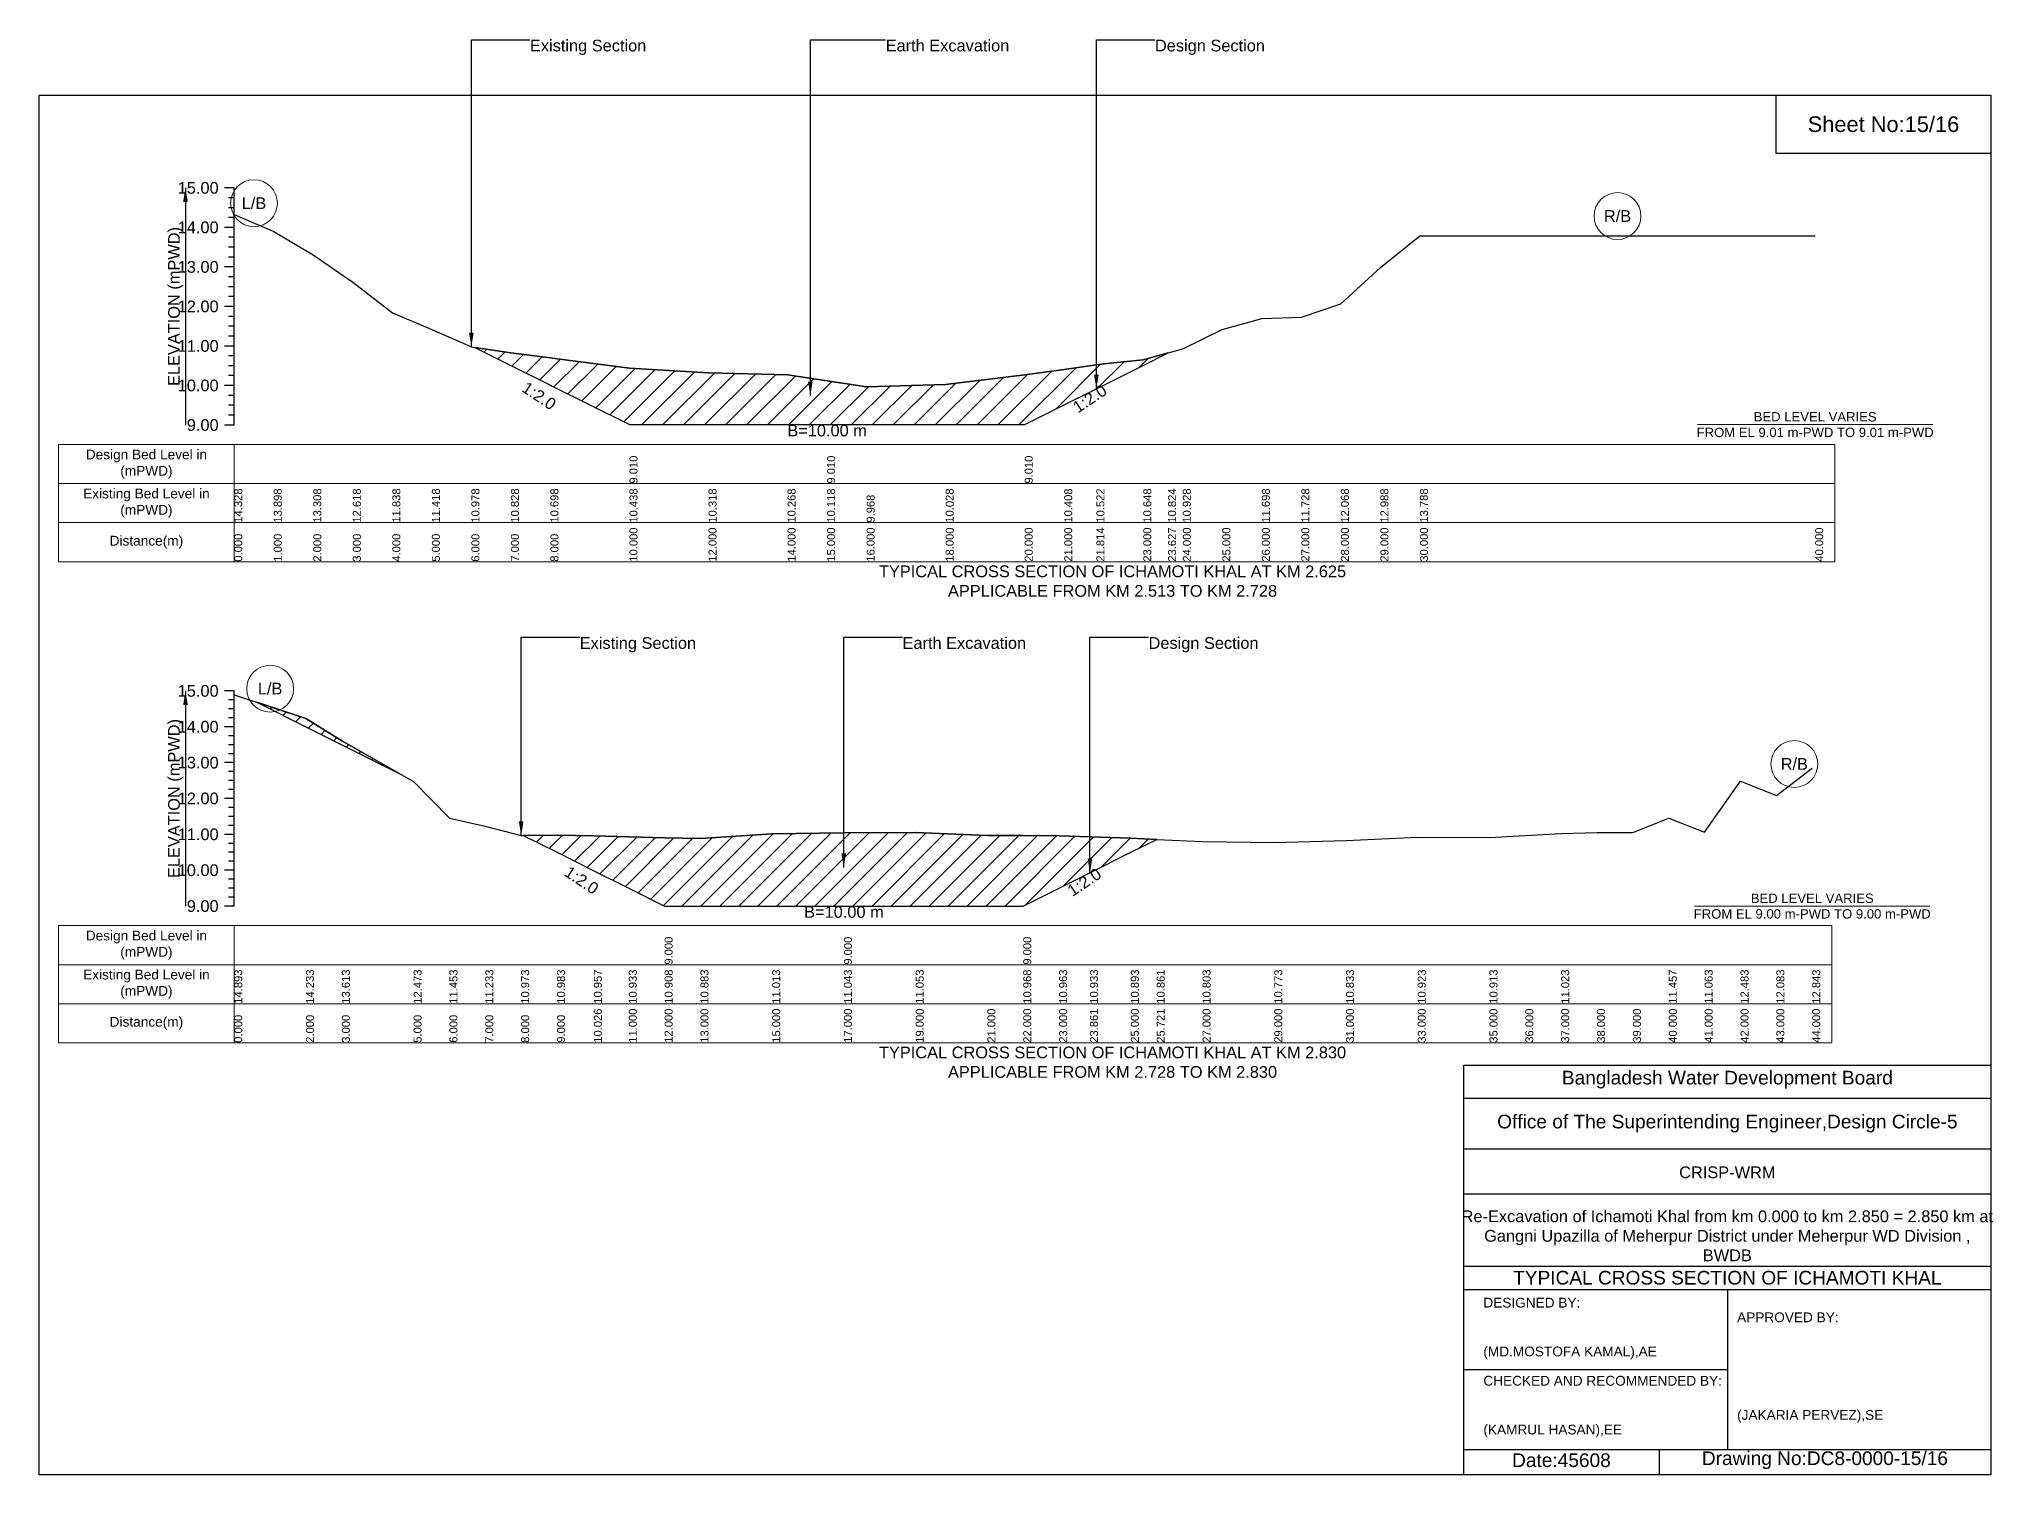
# Model space of a CAD drawing. Header units: inches. Extents: x 91000 to 258009, y -5656 to 391.
# Drawn here: x 240000 to 248009, y -5656 to 229 of the extents above; entities that cross this region are included whole.
import ezdxf

# ---------------------------------------------------------------- set-up
doc = ezdxf.new("R2010")
doc.units = ezdxf.units.IN
doc.header["$LTSCALE"] = 7
doc.header["$MEASUREMENT"] = 0
for name, color, linetype, lineweight in [('Cross section Data Border', 7, 'Continuous', 9), ('Cross Section Labels', 7, 'Continuous', 9), ('Existing_Bed_Level for Xsection', 7, 'Continuous', 25)]:
    doc.layers.add(name, color=color, linetype=linetype, lineweight=lineweight)
doc.styles.get("Standard").update_dxf_attribs({"font": 'arial.ttf'})
doc.dimstyles.get("Standard").update_dxf_attribs({"dimtxt": 0.18, "dimasz": 0.18, "dimexe": 0.18, "dimexo": 0.0625, "dimgap": 0.09, "dimtad": 0, "dimtih": 1, "dimtoh": 1, "dimdec": 4, "dimzin": 0, "dimdsep": 46, "dimtxsty": 'Standard', "dimcen": 0.09, "dimadec": 0, "dimazin": 0, "dimtfac": 1, "dimtdec": 4, "dimtofl": 0, "dimtmove": 0, "dimatfit": 3, "dimfxl": 1, "dimtolj": 1, "dimtzin": 0, "dimarcsym": 0})

msp = doc.modelspace()

# ---------------------------------------------------------------- hatches: boundary and pattern name
at = {"layer": 'Existing_Bed_Level for Xsection'}
h = msp.add_hatch(dxfattribs=at)
h.set_pattern_fill('ANSI31', color=256, scale=486, style=0)
h.paths.add_polyline_path([(241786.8, -1034.6), (241934, -1108.2), (242096, -1189.2), (242103.4, -1192.9), (242420, -1351.2), (242744, -1351.2), (243068, -1351.2), (243230, -1351.2), (243392, -1351.2), (243716, -1351.2), (244040, -1351.2), (244202, -1270.2), (244333.8, -1204.3), (244364, -1189.2), (244526, -1108.2), (244627.6, -1057.4), (244526, -1085.8), (244364, -1102), (244333.8, -1106.3), (244202, -1124.7), (244040, -1147.4), (243716, -1186.3), (243392, -1196), (243230, -1171.7), (243068, -1147.4), (242744, -1139.3), (242420, -1119.9), (242103.4, -1078.7), (242096, -1077.7), (241934, -1056.7)])
h = msp.add_hatch(dxfattribs=at)
h.set_pattern_fill('ANSI31', color=256, scale=441, style=0)
h.paths.add_polyline_path([(240892.5, -2488.9), (241094, -2589.6), (241241, -2663.1), (241478.3, -2781.8), (241241, -2646.5), (241094, -2555.4)])
h = msp.add_hatch(dxfattribs=at)
h.set_pattern_fill('ANSI31', color=256, scale=441, style=0)
h.paths.add_polyline_path([(241983.8, -3034.5), (242123, -3104.1), (242273.9, -3179.6), (242417, -3251.1), (242564, -3324.6), (242711, -3324.6), (243005, -3324.6), (243299, -3324.6), (243593, -3324.6), (243887, -3324.6), (244034, -3324.6), (244181, -3251.1), (244307.5, -3187.9), (244475, -3104.1), (244581, -3051.1), (244475, -3046.4), (244307.5, -3040.5), (244181, -3036.1), (244034, -3035.3), (243887, -3034.6), (243593, -3022.8), (243299, -3024.3), (243005, -3028.7), (242711, -3047.8), (242564, -3044.2), (242417, -3040.5), (242273.9, -3036.9), (242123, -3033.1)])

# ---------------------------------------------------------------- linework, layer by layer
for points in [[(240000, 0), (248000, 0), (248000, -5656), (240000, -5656)], [(247120, 0), (248000, 0), (248000, -240), (247120, -240)]]:
    msp.add_lwpolyline(points, close=True)
for points in [[(245840, -5656), (245840, -3976), (248000, -3976)], [(245840, -4112), (248000, -4112)], [(245840, -4320), (248000, -4320)], [(245840, -4504), (248000, -4504)], [(245840, -4800), (248000, -4800)], [(245840, -4896), (248000, -4896)], [(246920, -4896), (246920, -5552)], [(245840, -5224), (246920, -5224)], [(245840, -5552), (248000, -5552)], [(246640, -5552), (246640, -5656)]]:
    msp.add_lwpolyline(points)
at = {"layer": 'Cross section Data Border'}
for points in [[(240080, -1432.8), (247360, -1432.8), (247360, -1912.8), (240080, -1912.8)], [(240080, -3404.6), (247348, -3404.6), (247348, -3884.6), (240080, -3884.6)]]:
    msp.add_lwpolyline(points, close=True, dxfattribs=at)
for points in [[(240800, -1432.8), (240800, -1912.8)], [(240080, -1592.8), (247360, -1592.8)], [(240080, -1752.8), (247360, -1752.8)], [(240800, -3404.6), (240800, -3884.6)], [(240080, -3564.6), (247348, -3564.6)], [(240080, -3724.6), (247348, -3724.6)]]:
    msp.add_lwpolyline(points, dxfattribs=at)
at = {"layer": 'Cross Section Labels'}
for points in [[(246797.8, -1351.2), (247762.2, -1351.2)], [(246785.8, -3324.6), (247750.2, -3324.6)]]:
    msp.add_lwpolyline(points, dxfattribs=at)
for centre in [(240881, -443.5), (246470, -496.2), (240947, -2433.4), (247194.5, -2742.1)]:
    msp.add_circle(centre, 96, dxfattribs=at)
at = {"layer": 'Existing_Bed_Level for Xsection'}
for points in [[(240800, -380.8), (240760, -380.8)], [(240800, -1352.8), (240800, -1190.8), (240800, -1028.8), (240800, -866.8), (240800, -704.8), (240800, -542.8), (240800, -380.8)], [(240800, -421.3), (240776, -421.3)], [(240800, -461.8), (240776, -461.8)], [(240800, -542.8), (240760, -542.8)], [(240800, -502.3), (240776, -502.3)], [(240800, -489.7), (240962, -559.3), (241124, -654.9), (241286, -766.7), (241448, -893.1), (241610, -961.1), (241772, -1032.4), (241786.8, -1034.6), (241934, -1056.7), (242096, -1077.7), (242103.4, -1078.7), (242420, -1119.9), (242420, -1119.9), (242744, -1139.3), (243068, -1147.4), (243068, -1147.4), (243230, -1171.7), (243230, -1171.7), (243392, -1196), (243716, -1186.3), (244040, -1147.4), (244040, -1147.4), (244202, -1124.7), (244333.8, -1106.3), (244364, -1102), (244526, -1085.8), (244627.6, -1057.4), (244688, -1040.5), (244850, -961.1), (245012, -915.7), (245174, -910.9), (245336, -855.8), (245498, -706.8), (245660, -577.2), (247280, -577.2)], [(240800, -583.3), (240776, -583.3)], [(240800, -623.8), (240776, -623.8)], [(240800, -704.8), (240760, -704.8)], [(240800, -664.3), (240776, -664.3)], [(240800, -745.3), (240776, -745.3)], [(240800, -785.8), (240776, -785.8)], [(240800, -866.8), (240760, -866.8)], [(240800, -826.3), (240776, -826.3)], [(240800, -907.3), (240776, -907.3)], [(240800, -947.8), (240776, -947.8)], [(240800, -1028.8), (240760, -1028.8)], [(240800, -988.3), (240776, -988.3)], [(240800, -1069.3), (240776, -1069.3)], [(240800, -1109.8), (240776, -1109.8)], [(240800, -1190.8), (240760, -1190.8)], [(240800, -1150.3), (240776, -1150.3)], [(240800, -1231.3), (240776, -1231.3)], [(240800, -1271.8), (240776, -1271.8)], [(240800, -1352.8), (240760, -1352.8)], [(240800, -1312.3), (240776, -1312.3)], [(240800, -2442.6), (240760, -2442.6)], [(240800, -2479.4), (240776, -2479.4)], [(240800, -3324.6), (240800, -3177.6), (240800, -3030.6), (240800, -2883.6), (240800, -2736.6), (240800, -2589.6), (240800, -2442.6)], [(240800, -2458.4), (241094, -2555.4), (241241, -2646.5), (241535, -2814.1), (241682, -2964), (241829, -2996.4), (241976, -3034.6), (241983.8, -3034.5), (242123, -3033.1), (242273.9, -3036.9), (242417, -3040.5), (242564, -3044.2), (242564, -3044.2), (242711, -3047.8), (243005, -3028.7), (243299, -3024.3), (243299, -3024.3), (243593, -3022.8), (243593, -3022.8), (243887, -3034.6), (244034, -3035.3), (244034, -3035.3), (244181, -3036.1), (244307.5, -3040.5), (244475, -3046.4), (244581, -3051.1), (244769, -3059.6), (245063, -3064), (245357, -3055.2), (245651, -3041.9), (245945, -3043.4), (246092, -3034.6), (246239, -3027.2), (246386, -3022.8), (246533, -3022.8), (246680, -2963.5), (246827, -3021.4), (246974, -2812.6), (247121, -2871.4), (247268, -2759.7)], [(240800, -2516.1), (240776, -2516.1)], [(240800, -2552.9), (240776, -2552.9)], [(240800, -2589.6), (240760, -2589.6)], [(240800, -2626.4), (240776, -2626.4)], [(240800, -2663.1), (240776, -2663.1)], [(240800, -2699.9), (240776, -2699.9)], [(240800, -2736.6), (240760, -2736.6)], [(240800, -2773.4), (240776, -2773.4)], [(240800, -2810.1), (240776, -2810.1)], [(240800, -2846.9), (240776, -2846.9)], [(240800, -2883.6), (240760, -2883.6)], [(240800, -2920.4), (240776, -2920.4)], [(240800, -2957.1), (240776, -2957.1)], [(240800, -3030.6), (240760, -3030.6)], [(240800, -2993.9), (240776, -2993.9)], [(240800, -3067.4), (240776, -3067.4)], [(240800, -3104.1), (240776, -3104.1)], [(240800, -3177.6), (240760, -3177.6)], [(240800, -3140.9), (240776, -3140.9)], [(240800, -3214.4), (240776, -3214.4)], [(240800, -3251.1), (240776, -3251.1)], [(240800, -3324.6), (240760, -3324.6)], [(240800, -3287.9), (240776, -3287.9)]]:
    msp.add_lwpolyline(points, dxfattribs=at)
for points in [[(241786.8, -1034.6), (241786.8, -1034.6), (241934, -1108.2), (242096, -1189.2), (242103.4, -1192.9), (242420, -1351.2), (242420, -1351.2), (242744, -1351.2), (243068, -1351.2), (243068, -1351.2), (243230, -1351.2), (243230, -1351.2), (243392, -1351.2), (243716, -1351.2), (244040, -1351.2), (244040, -1351.2), (244202, -1270.2), (244333.8, -1204.3), (244364, -1189.2), (244526, -1108.2), (244627.6, -1057.4), (244627.6, -1057.4), (244627.6, -1057.4), (244526, -1085.8), (244364, -1102), (244333.8, -1106.3), (244202, -1124.7), (244040, -1147.4), (244040, -1147.4), (243716, -1186.3), (243392, -1196), (243230, -1171.7), (243230, -1171.7), (243068, -1147.4), (243068, -1147.4), (242744, -1139.3), (242420, -1119.9), (242420, -1119.9), (242103.4, -1078.7), (242096, -1077.7), (241934, -1056.7), (241786.8, -1034.6)], [(240892.5, -2488.9), (241094, -2589.6), (241241, -2663.1), (241478.3, -2781.8), (241241, -2646.5), (241094, -2555.4)], [(241983.8, -3034.5), (241983.8, -3034.5), (242123, -3104.1), (242273.9, -3179.6), (242417, -3251.1), (242564, -3324.6), (242564, -3324.6), (242711, -3324.6), (243005, -3324.6), (243299, -3324.6), (243299, -3324.6), (243593, -3324.6), (243593, -3324.6), (243887, -3324.6), (244034, -3324.6), (244034, -3324.6), (244181, -3251.1), (244307.5, -3187.9), (244475, -3104.1), (244581, -3051.1), (244581, -3051.1), (244581, -3051.1), (244475, -3046.4), (244307.5, -3040.5), (244181, -3036.1), (244034, -3035.3), (244034, -3035.3), (243887, -3034.6), (243593, -3022.8), (243593, -3022.8), (243299, -3024.3), (243299, -3024.3), (243005, -3028.7), (242711, -3047.8), (242564, -3044.2), (242564, -3044.2), (242417, -3040.5), (242273.9, -3036.9), (242123, -3033.1), (241983.8, -3034.5)]]:
    msp.add_lwpolyline(points, close=True, dxfattribs=at)

# ---------------------------------------------------------------- texts
at = {"attachment_point": 5}
for s, insert, char_height in [('Sheet No:15/16', (247560, -120), 64), ('Bangladesh Water Development Board', (246920, -4036), 56), ('Office of The Superintending Engineer,Design Circle-5', (246920, -4216), 56)]:
    msp.add_mtext(s, dxfattribs=dict(at, insert=insert, char_height=char_height))
for s, insert, char_height, width, attachment_point in [('CRISP-WRM', (246920, -4416), 48, 2240, 5), ('Re-Excavation of Ichamoti Khal from km 0.000 to km 2.850 = 2.850 km at^JGangni Upazilla of Meherpur District under Meherpur WD Division ,^JBWDB', (246920, -4676), 48, 2160, 5), ('TYPICAL CROSS SECTION OF ICHAMOTI KHAL', (246920, -4848), 56, 2240, 5), ('DESIGNED BY:^J^J^J(MD.MOSTOFA KAMAL),AE', (245920, -5056), 40, 1120, 4), ('APPROVED BY:^J^J^J^J^J^J(JAKARIA PERVEZ),SE', (246960, -5216), 40, 1120, 4), ('CHECKED AND RECOMMENDED BY:^J^J^J(KAMRUL HASAN),EE', (245920, -5376), 40, 1120, 4), ('Date:45608', (246240, -5596), 56, 1120, 5), ('Drawing No:DC8-0000-15/16', (247320, -5596), 56, 1760, 5)]:
    msp.add_mtext(s, dxfattribs=dict(insert=insert, char_height=char_height, width=width, attachment_point=attachment_point))
at = {"layer": 'Cross section Data Border', "char_height": 40, "width": 640, "attachment_point": 5}
for s, insert in [('Design Bed Level in (mPWD)', (240440, -1512.8)), ('Existing Bed Level in (mPWD)', (240440, -1672.8)), ('Distance(m)', (240440, -1832.8)), ('Design Bed Level in (mPWD)', (240440, -3484.6)), ('Existing Bed Level in (mPWD)', (240440, -3644.6)), ('Distance(m)', (240440, -3804.6))]:
    msp.add_mtext(s, dxfattribs=dict(at, insert=insert))
at = {"layer": 'Cross Section Labels'}
for s, insert, char_height, attachment_point in [('Existing Section', (242012, 226.7), 48, 1), ('Earth Excavation', (243470, 226.7), 48, 1), ('Design Section', (244573.8, 226.7), 48, 1), ('L/B', (240881, -443.5), 48, 5), ('R/B', (246470, -496.2), 48, 5), ('B=10.00 m', (243230, -1351.2), 48, 2), ('BED LEVEL VARIES ^JFROM EL 9.01 m-PWD TO 9.01 m-PWD', (247280, -1351.2), 38.4, 5), ('TYPICAL CROSS SECTION OF ICHAMOTI KHAL AT KM 2.625^JAPPLICABLE FROM KM 2.513 TO KM 2.728', (244400, -1992.8), 48, 5), ('Existing Section', (242216, -2222.1), 48, 1), ('Earth Excavation', (243539, -2222.1), 48, 1), ('Design Section', (244547.5, -2222.1), 48, 1), ('L/B', (240947, -2433.4), 48, 5), ('R/B', (247194.5, -2742.1), 48, 5), ('BED LEVEL VARIES ^JFROM EL 9.00 m-PWD TO 9.00 m-PWD', (247268, -3324.6), 38.4, 5), ('B=10.00 m', (243299, -3324.6), 48, 2), ('TYPICAL CROSS SECTION OF ICHAMOTI KHAL AT KM 2.830^JAPPLICABLE FROM KM 2.728 TO KM 2.830', (244400, -3964.6), 48, 5)]:
    msp.add_mtext(s, dxfattribs=dict(at, insert=insert, char_height=char_height, attachment_point=attachment_point))
at = {"layer": 'Cross Section Labels', "char_height": 48, "attachment_point": 2}
for insert, rotation in [((242062.9, -1213.1), 326.30993), ((244293.3, -1224.5), 33.69007), ((242237.1, -3198), 326.30993), ((244270.8, -3206.3), 33.69007)]:
    msp.add_mtext('1:2.0', dxfattribs=dict(at, insert=insert, rotation=rotation))
at = {"layer": 'Existing_Bed_Level for Xsection', "char_height": 48, "attachment_point": 6}
for s, insert in [('15.00', (240736, -380.8)), ('14.00', (240736, -542.8)), ('13.00', (240736, -704.8)), ('12.00', (240736, -866.8)), ('11.00', (240736, -1028.8)), ('10.00', (240736, -1190.8)), ('9.00', (240736, -1352.8)), ('15.00', (240736, -2442.6)), ('14.00', (240736, -2589.6)), ('13.00', (240736, -2736.6)), ('12.00', (240736, -2883.6)), ('11.00', (240736, -3030.6)), ('10.00', (240736, -3177.6)), ('9.00', (240736, -3324.6))]:
    msp.add_mtext(s, dxfattribs=dict(at, insert=insert))
at = {"layer": 'Existing_Bed_Level for Xsection', "rotation": 90}
for s, insert, char_height, attachment_point in [('ELEVATION (mPWD)', (240560, -866.8), 48, 5), ('9.010', (242420, -1592.8), 32.8, 1), ('9.010', (243230, -1592.8), 32.8, 1), ('9.010', (244040, -1592.8), 32.8, 1), ('14.328', (240800, -1752.8), 32.8, 1), ('13.898', (240962, -1752.8), 32.8, 1), ('13.308', (241124, -1752.8), 32.8, 1), ('12.618', (241286, -1752.8), 32.8, 1), ('11.838', (241448, -1752.8), 32.8, 1), ('11.418', (241610, -1752.8), 32.8, 1), ('10.978', (241772, -1752.8), 32.8, 1), ('10.828', (241934, -1752.8), 32.8, 1), ('10.698', (242096, -1752.8), 32.8, 1), ('10.438', (242420, -1752.8), 32.8, 1), ('10.318', (242744, -1752.8), 32.8, 1), ('10.268', (243068, -1752.8), 32.8, 1), ('10.118', (243230, -1752.8), 32.8, 1), ('9.968', (243392, -1752.8), 32.8, 1), ('10.028', (243716, -1752.8), 32.8, 1), ('10.408', (244202, -1752.8), 32.8, 1), ('10.522', (244333.8, -1752.8), 32.8, 1), ('10.648', (244526, -1752.8), 32.8, 1), ('10.824', (244627.6, -1752.8), 32.8, 1), ('10.928', (244688, -1752.8), 32.8, 1), ('11.698', (245012, -1752.8), 32.8, 1), ('11.728', (245174, -1752.8), 32.8, 1), ('12.068', (245336, -1752.8), 32.8, 1), ('12.988', (245498, -1752.8), 32.8, 1), ('13.788', (245660, -1752.8), 32.8, 1), ('0.000', (240800, -1912.8), 32.8, 1), ('1.000', (240962, -1912.8), 32.8, 1), ('2.000', (241124, -1912.8), 32.8, 1), ('3.000', (241286, -1912.8), 32.8, 1), ('4.000', (241448, -1912.8), 32.8, 1), ('5.000', (241610, -1912.8), 32.8, 1), ('6.000', (241772, -1912.8), 32.8, 1), ('7.000', (241934, -1912.8), 32.8, 1), ('8.000', (242096, -1912.8), 32.8, 1), ('10.000', (242420, -1912.8), 32.8, 1), ('12.000', (242744, -1912.8), 32.8, 1), ('14.000', (243068, -1912.8), 32.8, 1), ('15.000', (243230, -1912.8), 32.8, 1), ('16.000', (243392, -1912.8), 32.8, 1), ('18.000', (243716, -1912.8), 32.8, 1), ('20.000', (244040, -1912.8), 32.8, 1), ('21.000', (244202, -1912.8), 32.8, 1), ('21.814', (244333.8, -1912.8), 32.8, 1), ('23.000', (244526, -1912.8), 32.8, 1), ('23.627', (244627.6, -1912.8), 32.8, 1), ('24.000', (244688, -1912.8), 32.8, 1), ('25.000', (244850, -1912.8), 32.8, 1), ('26.000', (245012, -1912.8), 32.8, 1), ('27.000', (245174, -1912.8), 32.8, 1), ('28.000', (245336, -1912.8), 32.8, 1), ('29.000', (245498, -1912.8), 32.8, 1), ('30.000', (245660, -1912.8), 32.8, 1), ('40.000', (247280, -1912.8), 32.8, 1), ('ELEVATION (mPWD)', (240560, -2883.6), 48, 5), ('9.000', (242564, -3564.6), 32.8, 1), ('9.000', (243299, -3564.6), 32.8, 1), ('9.000', (244034, -3564.6), 32.8, 1), ('14.893', (240800, -3724.6), 32.8, 1), ('14.233', (241094, -3724.6), 32.8, 1), ('13.613', (241241, -3724.6), 32.8, 1), ('12.473', (241535, -3724.6), 32.8, 1), ('11.453', (241682, -3724.6), 32.8, 1), ('11.233', (241829, -3724.6), 32.8, 1), ('10.973', (241976, -3724.6), 32.8, 1), ('10.983', (242123, -3724.6), 32.8, 1), ('10.957', (242273.9, -3724.6), 32.8, 1), ('10.933', (242417, -3724.6), 32.8, 1), ('10.908', (242564, -3724.6), 32.8, 1), ('10.883', (242711, -3724.6), 32.8, 1), ('11.013', (243005, -3724.6), 32.8, 1), ('11.043', (243299, -3724.6), 32.8, 1), ('11.053', (243593, -3724.6), 32.8, 1), ('10.968', (244034, -3724.6), 32.8, 1), ('10.963', (244181, -3724.6), 32.8, 1), ('10.933', (244307.5, -3724.6), 32.8, 1), ('10.893', (244475, -3724.6), 32.8, 1), ('10.861', (244581, -3724.6), 32.8, 1), ('10.803', (244769, -3724.6), 32.8, 1), ('10.773', (245063, -3724.6), 32.8, 1), ('10.833', (245357, -3724.6), 32.8, 1), ('10.923', (245651, -3724.6), 32.8, 1), ('10.913', (245945, -3724.6), 32.8, 1), ('11.023', (246239, -3724.6), 32.8, 1), ('11.457', (246680, -3724.6), 32.8, 1), ('11.063', (246827, -3724.6), 32.8, 1), ('12.483', (246974, -3724.6), 32.8, 1), ('12.083', (247121, -3724.6), 32.8, 1), ('12.843', (247268, -3724.6), 32.8, 1), ('10.026', (242273.9, -3884.6), 32.8, 1), ('11.000', (242417, -3884.6), 32.8, 1), ('12.000', (242564, -3884.6), 32.8, 1), ('13.000', (242711, -3884.6), 32.8, 1), ('15.000', (243005, -3884.6), 32.8, 1), ('17.000', (243299, -3884.6), 32.8, 1), ('19.000', (243593, -3884.6), 32.8, 1), ('21.000', (243887, -3884.6), 32.8, 1), ('22.000', (244034, -3884.6), 32.8, 1), ('23.000', (244181, -3884.6), 32.8, 1), ('23.861', (244307.5, -3884.6), 32.8, 1), ('25.000', (244475, -3884.6), 32.8, 1), ('25.721', (244581, -3884.6), 32.8, 1), ('27.000', (244769, -3884.6), 32.8, 1), ('29.000', (245063, -3884.6), 32.8, 1), ('31.000', (245357, -3884.6), 32.8, 1), ('33.000', (245651, -3884.6), 32.8, 1), ('35.000', (245945, -3884.6), 32.8, 1), ('36.000', (246092, -3884.6), 32.8, 1), ('37.000', (246239, -3884.6), 32.8, 1), ('38.000', (246386, -3884.6), 32.8, 1), ('39.000', (246533, -3884.6), 32.8, 1), ('40.000', (246680, -3884.6), 32.8, 1), ('41.000', (246827, -3884.6), 32.8, 1), ('42.000', (246974, -3884.6), 32.8, 1), ('43.000', (247121, -3884.6), 32.8, 1), ('44.000', (247268, -3884.6), 32.8, 1), ('0.000', (240800, -3884.6), 32.8, 1), ('2.000', (241094, -3884.6), 32.8, 1), ('3.000', (241241, -3884.6), 32.8, 1), ('5.000', (241535, -3884.6), 32.8, 1), ('6.000', (241682, -3884.6), 32.8, 1), ('7.000', (241829, -3884.6), 32.8, 1), ('8.000', (241976, -3884.6), 32.8, 1), ('9.000', (242123, -3884.6), 32.8, 1)]:
    msp.add_mtext(s, dxfattribs=dict(at, insert=insert, char_height=char_height, attachment_point=attachment_point))

# ---------------------------------------------------------------- leaders
at = {"layer": 'Cross Section Labels', "annotation_type": 0, "has_hookline": 1, "hookline_direction": 0}
for points, text_width in [([(241772, -1032.4), (241772, 226.7), (242011.9, 226.7)], 467.2), ([(243161.4, -1232), (243161.4, 226.7), (243469.9, 226.7)], 497), ([(244333.8, -1204.3), (244333.8, 226.7), (244573.7, 226.7)], 441.2), ([(241976, -3034.6), (241976, -2222.1), (242215.9, -2222.1)], 467.2), ([(243298.2, -3166), (243298.2, -2222.1), (243538.9, -2222.1)], 497), ([(244307.5, -3187.9), (244307.5, -2222.1), (244547.4, -2222.1)], 441.2)]:
    msp.add_leader(points, dimstyle='Standard', override={"dimasz": 57.6}, dxfattribs=dict(at, text_width=text_width))
at = {"layer": 'Existing_Bed_Level for Xsection'}
for points in [[(240600, -380.8), (240600, -1352.8)], [(240600, -2442.6), (240600, -3324.6)]]:
    msp.add_leader(points, dimstyle='Standard', override={"dimasz": 57.6}, dxfattribs=at)

doc.saveas('drawing.dxf')
